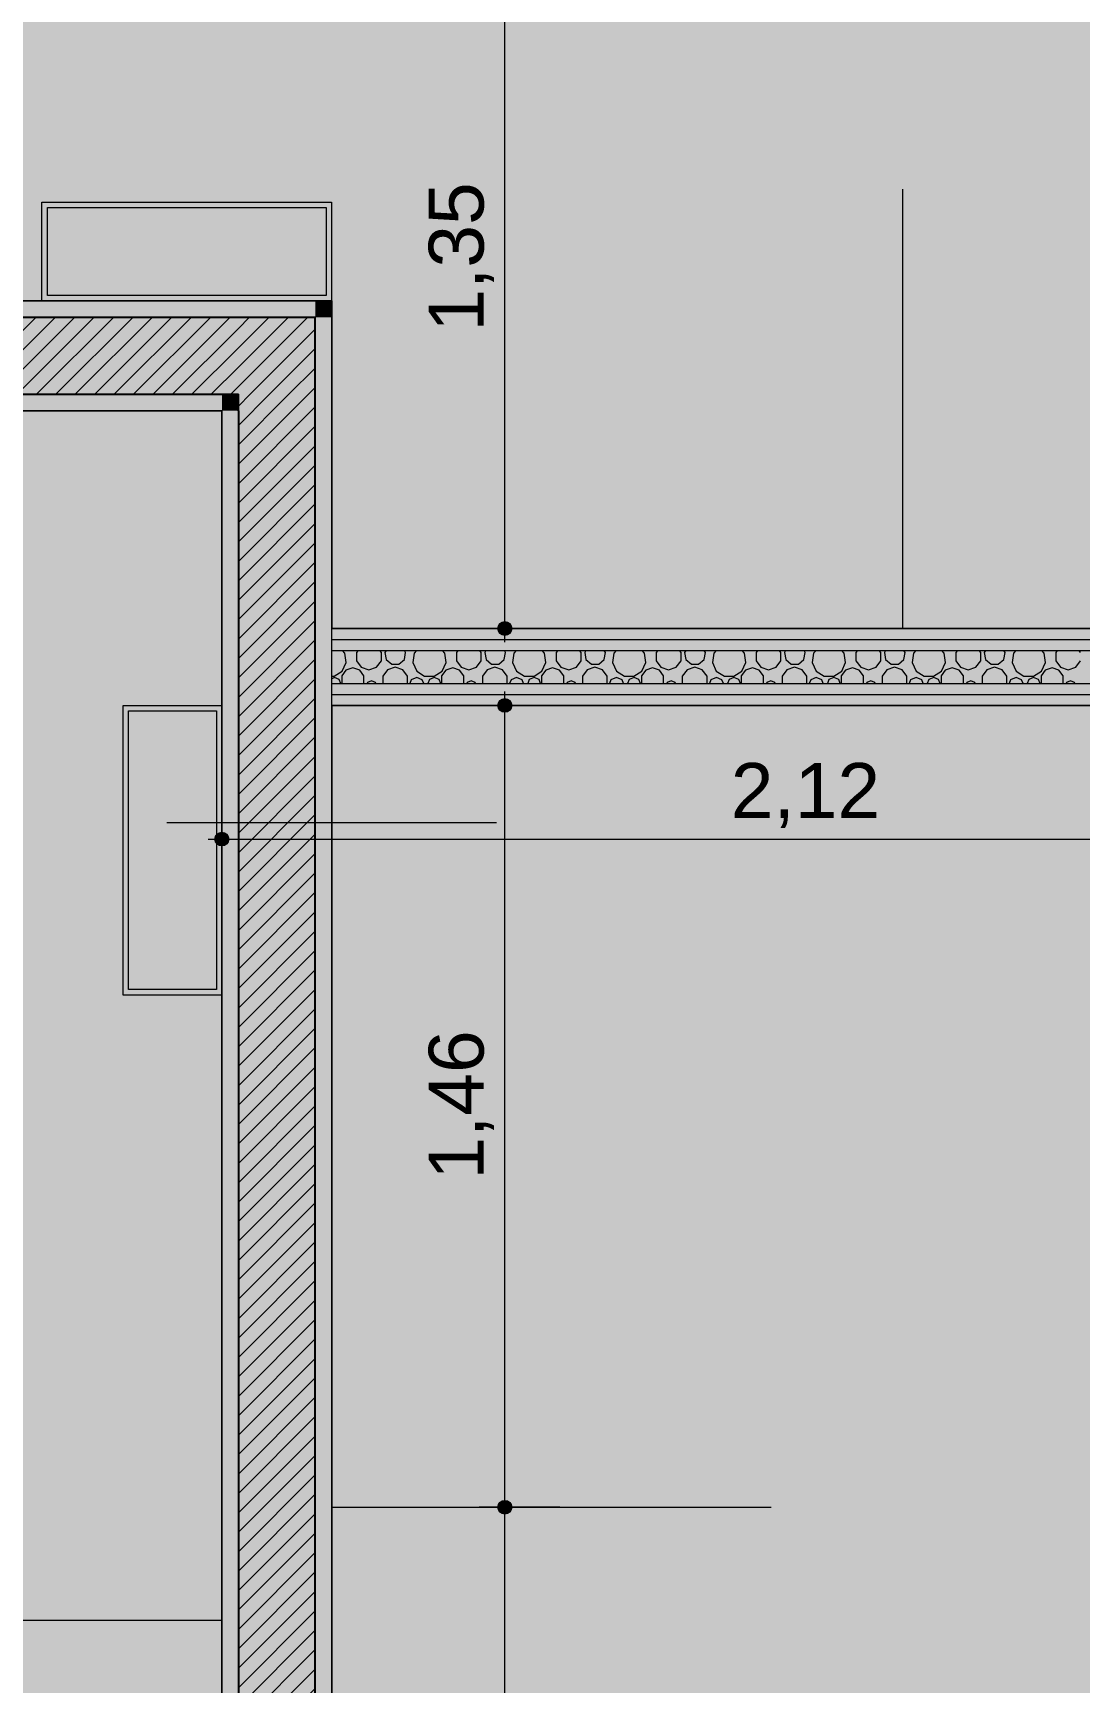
# Model space of a CAD drawing. Header units: metres. Extents: x -77 to -41.1, y -68 to -27.7.
# Drawn here: x -54.358 to -52.452, y -39.02 to -36.016 of the extents above; entities that cross this region are included whole.
import ezdxf

# ---------------------------------------------------------------- set-up
doc = ezdxf.new("R2010")
doc.units = ezdxf.units.M
doc.header["$MEASUREMENT"] = 0
doc.linetypes.add('AStair_dashed', pattern=[1.8, 0.8, -1])
for name, color, linetype in [('COTAS FORRO.EXEC', 7, 'Continuous'), ('FORRO.EXEC', 7, 'Continuous'), ('LUMINOTÉCNICA', 7, 'Continuous'), ('PAREDE CONSTRUIR', 7, 'Continuous')]:
    doc.layers.add(name, color=color, linetype=linetype)
for name, color, linetype, lineweight, true_color in [('COTAS FORRO.EXEC_Caneta_No__25', 7, 'Continuous', 13, 0x982312), ('LAJES.EST_Caneta_No__18', 7, 'Continuous', 0, 0xdfdfdf), ('LAJES.EST_Caneta_No__254', 7, 'Continuous', 0, 0xd1c9ad), ('LUMINOTÉCNICA_Caneta_No__46', 7, 'Continuous', 0, 0xbf8f00), ('LUMINOTÉCNICA_Caneta_No__56', 7, 'Continuous', 0, 0xffe495), ('ZONA_Caneta_No__56', 7, 'Continuous', 0, 0xffe495)]:
    doc.layers.add(name, color=color, linetype=linetype, lineweight=lineweight, true_color=true_color)
for name, color, linetype, lineweight in [('FORRO.EXEC_Caneta_No__241', 7, 'Continuous', 13), ('LUMINOTÉCNICA_Caneta_No__96', 252, 'Continuous', 0), ('PAREDE CONSTRUIR_Caneta_No__241', 7, 'Continuous', 13), ('PAREDE CONSTRUIR_Caneta_No__3', 7, 'Continuous', 25), ('PAREDE CONSTRUIR_Caneta_No__96', 252, 'Continuous', 0)]:
    doc.layers.add(name, color=color, linetype=linetype, lineweight=lineweight)
doc.styles.add('GENERATED_STYLE_1', font='arial.ttf')
doc.dimstyles.new('GENERATED_STYLE__1', dxfattribs={"dimtxt": 0.1, "dimasz": 0.0475, "dimexe": 0.18, "dimexo": 0.1, "dimgap": 0, "dimtad": 1, "dimtih": 1, "dimtoh": 1, "dimzin": 0, "dimdsep": 46, "dimtxsty": 'GENERATED_STYLE_1', "dimblk": 'ARROWHEAD_11', "dimblk1": 'ARROWHEAD_11', "dimblk2": 'ARROWHEAD_11', "dimcen": 0.09, "dimclrd": 256, "dimclre": 256, "dimclrt": 256, "dimadec": 0, "dimazin": 0, "dimtfac": 1, "dimtdec": 4, "dimtmove": 0, "dimatfit": 3, "dimfxl": 0, "dimtolj": 1, "dimtzin": 0, "dimarcsym": 0})
doc.dimstyles.new('GENERATED_STYLE__2', dxfattribs={"dimtxt": 0.1, "dimasz": 0.0475, "dimexe": 0.18, "dimexo": 0.1, "dimgap": 0, "dimtad": 1, "dimzin": 0, "dimdsep": 46, "dimtxsty": 'GENERATED_STYLE_1', "dimblk": 'ARROWHEAD_11', "dimblk1": 'ARROWHEAD_11', "dimblk2": 'ARROWHEAD_11', "dimcen": 0.09, "dimclrd": 256, "dimclre": 256, "dimclrt": 256, "dimadec": 0, "dimazin": 0, "dimtfac": 1, "dimtdec": 4, "dimtmove": 0, "dimatfit": 3, "dimfxl": 0, "dimtolj": 1, "dimtzin": 0, "dimarcsym": 0})
pattern_1 = [(45, (0, 0), (-0.0176776695, 0.0176776695), [])]

# ---------------------------------------------------------------- blocks, each defined once
blk = doc.blocks.new('*X106')
at = {"layer": 'PAREDE CONSTRUIR_Caneta_No__96', "color": 252, "linetype": 'Continuous', "lineweight": 0}
for p, q in [((-53.7902, -37.1451), (-53.7945, -37.1402)), ((-53.7877, -37.1622), (-53.7902, -37.1451)), ((-53.766, -37.1402), (-53.7689, -37.1442)), ((-53.7689, -37.1442), (-53.7689, -37.159)), ((-53.7689, -37.159), (-53.7603, -37.1709)), ((-53.7322, -37.1709), (-53.7236, -37.159)), ((-53.7236, -37.1442), (-53.7265, -37.1402)), ((-53.7236, -37.159), (-53.7236, -37.1442)), ((-53.715, -37.1402), (-53.7171, -37.1439)), ((-53.7171, -37.1439), (-53.7148, -37.1568)), ((-53.7148, -37.1568), (-53.7048, -37.1652)), ((-53.6917, -37.1652), (-53.6816, -37.1568)), ((-53.6816, -37.1568), (-53.6794, -37.1439)), ((-53.6794, -37.1439), (-53.6815, -37.1402)), ((-53.664, -37.1451), (-53.6665, -37.1622)), ((-53.6598, -37.1402), (-53.664, -37.1451)), ((-53.6083, -37.1451), (-53.6126, -37.1402)), ((-53.6059, -37.1622), (-53.6083, -37.1451)), ((-53.5842, -37.1402), (-53.5871, -37.1442)), ((-53.5871, -37.1442), (-53.5871, -37.159)), ((-53.5871, -37.159), (-53.5784, -37.1709)), ((-53.5504, -37.1709), (-53.5417, -37.159)), ((-53.5417, -37.1442), (-53.5446, -37.1402)), ((-53.5417, -37.159), (-53.5417, -37.1442)), ((-53.5332, -37.1402), (-53.5353, -37.1439)), ((-53.5353, -37.1439), (-53.533, -37.1568)), ((-53.533, -37.1568), (-53.5229, -37.1652)), ((-53.5098, -37.1652), (-53.4998, -37.1568)), ((-53.4998, -37.1568), (-53.4975, -37.1439)), ((-53.4975, -37.1439), (-53.4996, -37.1402)), ((-53.4822, -37.1451), (-53.4846, -37.1622)), ((-53.4779, -37.1402), (-53.4822, -37.1451)), ((-53.4265, -37.1451), (-53.4308, -37.1402)), ((-53.424, -37.1622), (-53.4265, -37.1451)), ((-53.4023, -37.1402), (-53.4052, -37.1442)), ((-53.4052, -37.1442), (-53.4052, -37.159)), ((-53.4052, -37.159), (-53.3966, -37.1709)), ((-53.3685, -37.1709), (-53.3599, -37.159)), ((-53.3599, -37.1442), (-53.3628, -37.1402)), ((-53.3599, -37.159), (-53.3599, -37.1442)), ((-53.3513, -37.1402), (-53.3534, -37.1439)), ((-53.3534, -37.1439), (-53.3511, -37.1568)), ((-53.3511, -37.1568), (-53.3411, -37.1652)), ((-53.328, -37.1652), (-53.3179, -37.1568)), ((-53.3179, -37.1568), (-53.3156, -37.1439)), ((-53.3156, -37.1439), (-53.3178, -37.1402)), ((-53.3003, -37.1451), (-53.3028, -37.1622)), ((-53.2961, -37.1402), (-53.3003, -37.1451)), ((-53.2446, -37.1451), (-53.2489, -37.1402)), ((-53.2422, -37.1622), (-53.2446, -37.1451)), ((-53.2205, -37.1402), (-53.2234, -37.1442)), ((-53.2234, -37.1442), (-53.2234, -37.159)), ((-53.2234, -37.159), (-53.2147, -37.1709)), ((-53.1867, -37.1709), (-53.178, -37.159)), ((-53.178, -37.1442), (-53.1809, -37.1402)), ((-53.178, -37.159), (-53.178, -37.1442)), ((-53.1694, -37.1402), (-53.1716, -37.1439)), ((-53.1716, -37.1439), (-53.1693, -37.1568)), ((-53.1693, -37.1568), (-53.1592, -37.1652)), ((-53.1461, -37.1652), (-53.1361, -37.1568)), ((-53.1361, -37.1568), (-53.1338, -37.1439)), ((-53.1338, -37.1439), (-53.1359, -37.1402)), ((-53.1185, -37.1451), (-53.1209, -37.1622)), ((-53.1142, -37.1402), (-53.1185, -37.1451)), ((-53.0628, -37.1451), (-53.067, -37.1402)), ((-53.0603, -37.1622), (-53.0628, -37.1451)), ((-53.0386, -37.1402), (-53.0415, -37.1442)), ((-53.0415, -37.1442), (-53.0415, -37.159)), ((-53.0415, -37.159), (-53.0329, -37.1709)), ((-53.0048, -37.1709), (-52.9962, -37.159)), ((-52.9962, -37.1442), (-52.9991, -37.1402)), ((-52.9962, -37.159), (-52.9962, -37.1442)), ((-52.9876, -37.1402), (-52.9897, -37.1439)), ((-52.9897, -37.1439), (-52.9874, -37.1568)), ((-52.9874, -37.1568), (-52.9774, -37.1652)), ((-52.9643, -37.1652), (-52.9542, -37.1568)), ((-52.9542, -37.1568), (-52.9519, -37.1439)), ((-52.9519, -37.1439), (-52.9541, -37.1402)), ((-52.9366, -37.1451), (-52.9391, -37.1622)), ((-52.9323, -37.1402), (-52.9366, -37.1451)), ((-52.8809, -37.1451), (-52.8852, -37.1402)), ((-52.8785, -37.1622), (-52.8809, -37.1451)), ((-52.8567, -37.1402), (-52.8597, -37.1442)), ((-52.8597, -37.1442), (-52.8597, -37.159)), ((-52.8597, -37.159), (-52.851, -37.1709)), ((-52.823, -37.1709), (-52.8143, -37.159)), ((-52.8143, -37.1442), (-52.8172, -37.1402)), ((-52.8143, -37.159), (-52.8143, -37.1442)), ((-52.8057, -37.1402), (-52.8079, -37.1439)), ((-52.8079, -37.1439), (-52.8056, -37.1568)), ((-52.8056, -37.1568), (-52.7955, -37.1652)), ((-52.7824, -37.1652), (-52.7724, -37.1568)), ((-52.7724, -37.1568), (-52.7701, -37.1439)), ((-52.7701, -37.1439), (-52.7722, -37.1402)), ((-52.7548, -37.1451), (-52.7572, -37.1622)), ((-52.7505, -37.1402), (-52.7548, -37.1451)), ((-52.6991, -37.1451), (-52.7033, -37.1402)), ((-52.6966, -37.1622), (-52.6991, -37.1451)), ((-52.6749, -37.1402), (-52.6778, -37.1442)), ((-52.6778, -37.1442), (-52.6778, -37.159)), ((-52.6778, -37.159), (-52.6692, -37.1709)), ((-52.6411, -37.1709), (-52.6324, -37.159)), ((-52.6324, -37.1442), (-52.6354, -37.1402)), ((-52.6324, -37.159), (-52.6324, -37.1442)), ((-52.6239, -37.1402), (-52.626, -37.1439)), ((-52.626, -37.1439), (-52.6237, -37.1568)), ((-52.6237, -37.1568), (-52.6137, -37.1652)), ((-52.6006, -37.1652), (-52.5905, -37.1568)), ((-52.5905, -37.1568), (-52.5882, -37.1439)), ((-52.5882, -37.1439), (-52.5903, -37.1402)), ((-52.5729, -37.1451), (-52.5754, -37.1622)), ((-52.5686, -37.1402), (-52.5729, -37.1451)), ((-52.5172, -37.1451), (-52.5215, -37.1402)), ((-52.5148, -37.1622), (-52.5172, -37.1451)), ((-52.493, -37.1402), (-52.496, -37.1442)), ((-52.496, -37.1442), (-52.496, -37.159)), ((-52.496, -37.159), (-52.4873, -37.1709)), ((-52.4593, -37.1709), (-52.4506, -37.159)), ((-52.4506, -37.1442), (-52.4535, -37.1402)), ((-53.814, -37.1872), (-53.8094, -37.1872)), ((-53.8092, -37.1896), (-53.814, -37.1916)), ((-53.8094, -37.1872), (-53.7949, -37.1779)), ((-53.8003, -37.1933), (-53.8092, -37.1896)), ((-53.788, -37.1761), (-53.7957, -37.1867)), ((-53.7957, -37.1867), (-53.7957, -37.1999)), ((-53.7949, -37.1779), (-53.7877, -37.1622)), ((-53.7755, -37.172), (-53.788, -37.1761)), ((-53.763, -37.1761), (-53.7755, -37.172)), ((-53.7553, -37.1867), (-53.763, -37.1761)), ((-53.7603, -37.1709), (-53.7463, -37.1755)), ((-53.7553, -37.1999), (-53.7553, -37.1867)), ((-53.7463, -37.1755), (-53.7322, -37.1709)), ((-53.7127, -37.1752), (-53.7212, -37.1871)), ((-53.7212, -37.1871), (-53.7212, -37.2002)), ((-53.6987, -37.1707), (-53.7127, -37.1752)), ((-53.7048, -37.1652), (-53.6917, -37.1652)), ((-53.6848, -37.1752), (-53.6987, -37.1707)), ((-53.6763, -37.1871), (-53.6848, -37.1752)), ((-53.6763, -37.2002), (-53.6763, -37.1871)), ((-53.6592, -37.1896), (-53.6693, -37.1938)), ((-53.6665, -37.1622), (-53.6593, -37.1779)), ((-53.6593, -37.1779), (-53.6448, -37.1872)), ((-53.6491, -37.1938), (-53.6592, -37.1896)), ((-53.6448, -37.1872), (-53.6276, -37.1872)), ((-53.6273, -37.1896), (-53.6362, -37.1933)), ((-53.6276, -37.1872), (-53.6131, -37.1779)), ((-53.6185, -37.1933), (-53.6273, -37.1896)), ((-53.6061, -37.1761), (-53.6139, -37.1867)), ((-53.6139, -37.1867), (-53.6139, -37.1999)), ((-53.6131, -37.1779), (-53.6059, -37.1622)), ((-53.5936, -37.172), (-53.6061, -37.1761)), ((-53.5811, -37.1761), (-53.5936, -37.172)), ((-53.5734, -37.1867), (-53.5811, -37.1761)), ((-53.5784, -37.1709), (-53.5644, -37.1755)), ((-53.5734, -37.1999), (-53.5734, -37.1867)), ((-53.5644, -37.1755), (-53.5504, -37.1709)), ((-53.5308, -37.1752), (-53.5394, -37.1871)), ((-53.5394, -37.1871), (-53.5394, -37.2002)), ((-53.5169, -37.1707), (-53.5308, -37.1752)), ((-53.5229, -37.1652), (-53.5098, -37.1652)), ((-53.503, -37.1752), (-53.5169, -37.1707)), ((-53.4944, -37.1871), (-53.503, -37.1752)), ((-53.4944, -37.2002), (-53.4944, -37.1871)), ((-53.4774, -37.1896), (-53.4875, -37.1938)), ((-53.4846, -37.1622), (-53.4775, -37.1779)), ((-53.4775, -37.1779), (-53.463, -37.1872)), ((-53.4673, -37.1938), (-53.4774, -37.1896)), ((-53.463, -37.1872), (-53.4457, -37.1872)), ((-53.4455, -37.1896), (-53.4543, -37.1933)), ((-53.4457, -37.1872), (-53.4312, -37.1779)), ((-53.4366, -37.1933), (-53.4455, -37.1896)), ((-53.4243, -37.1761), (-53.432, -37.1867)), ((-53.432, -37.1867), (-53.432, -37.1999)), ((-53.4312, -37.1779), (-53.424, -37.1622)), ((-53.4118, -37.172), (-53.4243, -37.1761)), ((-53.3993, -37.1761), (-53.4118, -37.172)), ((-53.3915, -37.1867), (-53.3993, -37.1761)), ((-53.3966, -37.1709), (-53.3825, -37.1755)), ((-53.3915, -37.1999), (-53.3915, -37.1867)), ((-53.3825, -37.1755), (-53.3685, -37.1709)), ((-53.3489, -37.1752), (-53.3575, -37.1871)), ((-53.3575, -37.1871), (-53.3575, -37.2002)), ((-53.335, -37.1707), (-53.3489, -37.1752)), ((-53.3411, -37.1652), (-53.328, -37.1652)), ((-53.3211, -37.1752), (-53.335, -37.1707)), ((-53.3125, -37.1871), (-53.3211, -37.1752)), ((-53.3125, -37.2002), (-53.3125, -37.1871)), ((-53.2955, -37.1896), (-53.3056, -37.1938)), ((-53.3028, -37.1622), (-53.2956, -37.1779)), ((-53.2956, -37.1779), (-53.2811, -37.1872)), ((-53.2854, -37.1938), (-53.2955, -37.1896)), ((-53.2811, -37.1872), (-53.2639, -37.1872)), ((-53.2636, -37.1896), (-53.2725, -37.1933)), ((-53.2639, -37.1872), (-53.2493, -37.1779)), ((-53.2547, -37.1933), (-53.2636, -37.1896)), ((-53.2424, -37.1761), (-53.2502, -37.1867)), ((-53.2502, -37.1867), (-53.2502, -37.1999)), ((-53.2493, -37.1779), (-53.2422, -37.1622)), ((-53.2299, -37.172), (-53.2424, -37.1761)), ((-53.2174, -37.1761), (-53.2299, -37.172)), ((-53.2097, -37.1867), (-53.2174, -37.1761)), ((-53.2147, -37.1709), (-53.2007, -37.1755)), ((-53.2097, -37.1999), (-53.2097, -37.1867)), ((-53.2007, -37.1755), (-53.1867, -37.1709)), ((-53.1671, -37.1752), (-53.1757, -37.1871)), ((-53.1757, -37.1871), (-53.1757, -37.2002)), ((-53.1532, -37.1707), (-53.1671, -37.1752)), ((-53.1592, -37.1652), (-53.1461, -37.1652)), ((-53.1393, -37.1752), (-53.1532, -37.1707)), ((-53.1307, -37.1871), (-53.1393, -37.1752)), ((-53.1307, -37.2002), (-53.1307, -37.1871)), ((-53.1137, -37.1896), (-53.1238, -37.1938)), ((-53.1209, -37.1622), (-53.1138, -37.1779)), ((-53.1138, -37.1779), (-53.0992, -37.1872)), ((-53.1036, -37.1938), (-53.1137, -37.1896)), ((-53.0992, -37.1872), (-53.082, -37.1872)), ((-53.0818, -37.1896), (-53.0906, -37.1933)), ((-53.082, -37.1872), (-53.0675, -37.1779)), ((-53.0729, -37.1933), (-53.0818, -37.1896)), ((-53.0606, -37.1761), (-53.0683, -37.1867)), ((-53.0683, -37.1867), (-53.0683, -37.1999)), ((-53.0675, -37.1779), (-53.0603, -37.1622)), ((-53.0481, -37.172), (-53.0606, -37.1761)), ((-53.0356, -37.1761), (-53.0481, -37.172)), ((-53.0278, -37.1867), (-53.0356, -37.1761)), ((-53.0329, -37.1709), (-53.0188, -37.1755)), ((-53.0278, -37.1999), (-53.0278, -37.1867)), ((-53.0188, -37.1755), (-53.0048, -37.1709)), ((-52.9852, -37.1752), (-52.9938, -37.1871)), ((-52.9938, -37.1871), (-52.9938, -37.2002)), ((-52.9713, -37.1707), (-52.9852, -37.1752)), ((-52.9774, -37.1652), (-52.9643, -37.1652)), ((-52.9574, -37.1752), (-52.9713, -37.1707)), ((-52.9488, -37.1871), (-52.9574, -37.1752)), ((-52.9488, -37.2002), (-52.9488, -37.1871)), ((-52.9318, -37.1896), (-52.9419, -37.1938)), ((-52.9391, -37.1622), (-52.9319, -37.1779)), ((-52.9319, -37.1779), (-52.9174, -37.1872)), ((-52.9217, -37.1938), (-52.9318, -37.1896)), ((-52.9174, -37.1872), (-52.9001, -37.1872)), ((-52.8999, -37.1896), (-52.9088, -37.1933)), ((-52.9001, -37.1872), (-52.8856, -37.1779)), ((-52.891, -37.1933), (-52.8999, -37.1896)), ((-52.8787, -37.1761), (-52.8865, -37.1867)), ((-52.8865, -37.1867), (-52.8865, -37.1999)), ((-52.8856, -37.1779), (-52.8785, -37.1622)), ((-52.8662, -37.172), (-52.8787, -37.1761)), ((-52.8537, -37.1761), (-52.8662, -37.172)), ((-52.846, -37.1867), (-52.8537, -37.1761)), ((-52.851, -37.1709), (-52.837, -37.1755)), ((-52.846, -37.1999), (-52.846, -37.1867)), ((-52.837, -37.1755), (-52.823, -37.1709)), ((-52.8034, -37.1752), (-52.812, -37.1871)), ((-52.812, -37.1871), (-52.812, -37.2002)), ((-52.7895, -37.1707), (-52.8034, -37.1752)), ((-52.7955, -37.1652), (-52.7824, -37.1652)), ((-52.7756, -37.1752), (-52.7895, -37.1707)), ((-52.767, -37.1871), (-52.7756, -37.1752)), ((-52.767, -37.2002), (-52.767, -37.1871)), ((-52.75, -37.1896), (-52.7601, -37.1938)), ((-52.7572, -37.1622), (-52.75, -37.1779)), ((-52.75, -37.1779), (-52.7355, -37.1872)), ((-52.7399, -37.1938), (-52.75, -37.1896)), ((-52.7355, -37.1872), (-52.7183, -37.1872)), ((-52.7181, -37.1896), (-52.7269, -37.1933)), ((-52.7183, -37.1872), (-52.7038, -37.1779)), ((-52.7092, -37.1933), (-52.7181, -37.1896)), ((-52.6969, -37.1761), (-52.7046, -37.1867)), ((-52.7046, -37.1867), (-52.7046, -37.1999)), ((-52.7038, -37.1779), (-52.6966, -37.1622)), ((-52.6844, -37.172), (-52.6969, -37.1761)), ((-52.6719, -37.1761), (-52.6844, -37.172)), ((-52.6641, -37.1867), (-52.6719, -37.1761)), ((-52.6692, -37.1709), (-52.6551, -37.1755)), ((-52.6641, -37.1999), (-52.6641, -37.1867)), ((-52.6551, -37.1755), (-52.6411, -37.1709)), ((-52.6215, -37.1752), (-52.6301, -37.1871)), ((-52.6301, -37.1871), (-52.6301, -37.2002)), ((-52.6076, -37.1707), (-52.6215, -37.1752)), ((-52.6137, -37.1652), (-52.6006, -37.1652)), ((-52.5937, -37.1752), (-52.6076, -37.1707)), ((-52.5851, -37.1871), (-52.5937, -37.1752)), ((-52.5851, -37.2002), (-52.5851, -37.1871)), ((-52.5681, -37.1896), (-52.5782, -37.1938)), ((-52.5754, -37.1622), (-52.5682, -37.1779)), ((-52.5682, -37.1779), (-52.5537, -37.1872)), ((-52.558, -37.1938), (-52.5681, -37.1896)), ((-52.5537, -37.1872), (-52.5364, -37.1872)), ((-52.5362, -37.1896), (-52.5451, -37.1933)), ((-52.5364, -37.1872), (-52.5219, -37.1779)), ((-52.5273, -37.1933), (-52.5362, -37.1896)), ((-52.515, -37.1761), (-52.5227, -37.1867)), ((-52.5227, -37.1867), (-52.5227, -37.1999)), ((-52.5219, -37.1779), (-52.5148, -37.1622)), ((-52.5025, -37.172), (-52.515, -37.1761)), ((-52.49, -37.1761), (-52.5025, -37.172)), ((-52.4823, -37.1867), (-52.49, -37.1761)), ((-52.4873, -37.1709), (-52.4733, -37.1755)), ((-52.4823, -37.1999), (-52.4823, -37.1867)), ((-52.4733, -37.1755), (-52.4593, -37.1709)), ((-53.7974, -37.2002), (-53.8003, -37.1933)), ((-53.7957, -37.1999), (-53.7955, -37.2002)), ((-53.7555, -37.2002), (-53.7553, -37.1999)), ((-53.7491, -37.1987), (-53.7497, -37.2002)), ((-53.7418, -37.1957), (-53.7491, -37.1987)), ((-53.7345, -37.1987), (-53.7418, -37.1957)), ((-53.7339, -37.2002), (-53.7345, -37.1987)), ((-53.6693, -37.1938), (-53.672, -37.2002)), ((-53.6465, -37.2002), (-53.6491, -37.1938)), ((-53.6362, -37.1933), (-53.639, -37.2002)), ((-53.6156, -37.2002), (-53.6185, -37.1933)), ((-53.6139, -37.1999), (-53.6136, -37.2002)), ((-53.5736, -37.2002), (-53.5734, -37.1999)), ((-53.5673, -37.1987), (-53.5679, -37.2002)), ((-53.5599, -37.1957), (-53.5673, -37.1987)), ((-53.5526, -37.1987), (-53.5599, -37.1957)), ((-53.552, -37.2002), (-53.5526, -37.1987)), ((-53.4875, -37.1938), (-53.4901, -37.2002)), ((-53.4646, -37.2002), (-53.4673, -37.1938)), ((-53.4543, -37.1933), (-53.4572, -37.2002)), ((-53.4337, -37.2002), (-53.4366, -37.1933)), ((-53.432, -37.1999), (-53.4318, -37.2002)), ((-53.3918, -37.2002), (-53.3915, -37.1999)), ((-53.3854, -37.1987), (-53.386, -37.2002)), ((-53.3781, -37.1957), (-53.3854, -37.1987)), ((-53.3708, -37.1987), (-53.3781, -37.1957)), ((-53.3702, -37.2002), (-53.3708, -37.1987)), ((-53.3056, -37.1938), (-53.3083, -37.2002)), ((-53.2828, -37.2002), (-53.2854, -37.1938)), ((-53.2725, -37.1933), (-53.2753, -37.2002)), ((-53.2519, -37.2002), (-53.2547, -37.1933)), ((-53.2502, -37.1999), (-53.2499, -37.2002)), ((-53.2099, -37.2002), (-53.2097, -37.1999)), ((-53.2036, -37.1987), (-53.2042, -37.2002)), ((-53.1962, -37.1957), (-53.2036, -37.1987)), ((-53.1889, -37.1987), (-53.1962, -37.1957)), ((-53.1883, -37.2002), (-53.1889, -37.1987)), ((-53.1238, -37.1938), (-53.1264, -37.2002)), ((-53.1009, -37.2002), (-53.1036, -37.1938)), ((-53.0906, -37.1933), (-53.0935, -37.2002)), ((-53.07, -37.2002), (-53.0729, -37.1933)), ((-53.0683, -37.1999), (-53.0681, -37.2002)), ((-53.0281, -37.2002), (-53.0278, -37.1999)), ((-53.0217, -37.1987), (-53.0223, -37.2002)), ((-53.0144, -37.1957), (-53.0217, -37.1987)), ((-53.0071, -37.1987), (-53.0144, -37.1957)), ((-53.0065, -37.2002), (-53.0071, -37.1987)), ((-52.9419, -37.1938), (-52.9446, -37.2002)), ((-52.9191, -37.2002), (-52.9217, -37.1938)), ((-52.9088, -37.1933), (-52.9116, -37.2002)), ((-52.8882, -37.2002), (-52.891, -37.1933)), ((-52.8865, -37.1999), (-52.8862, -37.2002)), ((-52.8462, -37.2002), (-52.846, -37.1999)), ((-52.8398, -37.1987), (-52.8405, -37.2002)), ((-52.8325, -37.1957), (-52.8398, -37.1987)), ((-52.8252, -37.1987), (-52.8325, -37.1957)), ((-52.8246, -37.2002), (-52.8252, -37.1987)), ((-52.7601, -37.1938), (-52.7627, -37.2002)), ((-52.7372, -37.2002), (-52.7399, -37.1938)), ((-52.7269, -37.1933), (-52.7298, -37.2002)), ((-52.7063, -37.2002), (-52.7092, -37.1933)), ((-52.7046, -37.1999), (-52.7044, -37.2002)), ((-52.6644, -37.2002), (-52.6641, -37.1999)), ((-52.658, -37.1987), (-52.6586, -37.2002)), ((-52.6507, -37.1957), (-52.658, -37.1987)), ((-52.6434, -37.1987), (-52.6507, -37.1957)), ((-52.6427, -37.2002), (-52.6434, -37.1987)), ((-52.5782, -37.1938), (-52.5809, -37.2002)), ((-52.5554, -37.2002), (-52.558, -37.1938)), ((-52.5451, -37.1933), (-52.5479, -37.2002)), ((-52.5245, -37.2002), (-52.5273, -37.1933)), ((-52.5227, -37.1999), (-52.5225, -37.2002)), ((-52.4825, -37.2002), (-52.4823, -37.1999)), ((-52.4761, -37.1987), (-52.4768, -37.2002)), ((-52.4688, -37.1957), (-52.4761, -37.1987)), ((-52.4615, -37.1987), (-52.4688, -37.1957)), ((-52.4609, -37.2002), (-52.4615, -37.1987))]:
    blk.add_line(p, q, dxfattribs=at)
blk = doc.blocks.new('*D236')
at = {"layer": 'COTAS FORRO.EXEC_Caneta_No__25', "linetype": 'Continuous', "lineweight": 13, "true_color": 0x982312}
for points in [[(-54.0265, -37.4837), (-54.0256, -37.4884), (-54.0229, -37.4925), (-54.0188, -37.4952), (-54.014, -37.4962), (-54.0093, -37.4952), (-54.0052, -37.4925), (-54.0025, -37.4884), (-54.0015, -37.4837), (-54.0025, -37.4789), (-54.0052, -37.4748), (-54.0093, -37.4721), (-54.014, -37.4712), (-54.0188, -37.4721), (-54.0229, -37.4748), (-54.0256, -37.4789)], [(-51.9065, -37.4837), (-51.9056, -37.4884), (-51.9029, -37.4925), (-51.8988, -37.4952), (-51.894, -37.4962), (-51.8893, -37.4952), (-51.8852, -37.4925), (-51.8825, -37.4884), (-51.8815, -37.4837), (-51.8825, -37.4789), (-51.8852, -37.4748), (-51.8893, -37.4721), (-51.894, -37.4712), (-51.8988, -37.4721), (-51.9029, -37.4748), (-51.9056, -37.4789)]]:
    blk.add_hatch(color=24, dxfattribs=at).paths.add_polyline_path(points)
at = {"layer": 'COTAS FORRO.EXEC_Caneta_No__25', "color": 24, "linetype": 'Continuous', "lineweight": 13, "true_color": 0x982312}
for p, q in [((-54.014, -37.4712), (-54.014, -37.3837)), ((-51.894, -37.4712), (-51.894, -37.4368)), ((-54.039, -37.4837), (-54.0265, -37.4837)), ((-54.0015, -37.4837), (-51.9065, -37.4837)), ((-54.014, -37.5305), (-54.014, -37.4962)), ((-51.894, -37.5837), (-51.894, -37.4962))]:
    blk.add_line(p, q, dxfattribs=at)
for centre in [(-54.014, -37.4837), (-51.894, -37.4837)]:
    blk.add_circle(centre, 0.0125, dxfattribs=at)
at = {"layer": 'COTAS FORRO.EXEC_Caneta_No__25', "color": 24, "lineweight": 13, "true_color": 0x982312, "insert": (-53.0875, -37.4637), "char_height": 0.1, "attachment_point": 7, "style": 'GENERATED_STYLE_1'}
blk.add_mtext('\\A1;{\\pql;\\fArial|b0|i0|c0|p0;\\W1.000000;2,12}', dxfattribs=at)
blk = doc.blocks.new('ARROWHEAD_11')
at = {"color": 0, "linetype": 'Continuous', "lineweight": 0}
blk.add_line((0, 0), (-1, 0), dxfattribs=at)
at = {"color": 0, "linetype": 'Continuous', "lineweight": 0, "const_width": 0.25, "flags": 128}
blk.add_lwpolyline([(-0.125, 0, 1), (0.125, 0, 1)], format="xyb", close=True, dxfattribs=at)
blk = doc.blocks.new('*D242')
at = {"layer": 'COTAS FORRO.EXEC_Caneta_No__25', "linetype": 'Continuous', "lineweight": 13, "true_color": 0x982312}
for points in [[(-53.5113, -38.7002), (-53.5103, -38.705), (-53.5076, -38.709), (-53.5035, -38.7117), (-53.4988, -38.7127), (-53.494, -38.7117), (-53.4899, -38.709), (-53.4872, -38.705), (-53.4863, -38.7002), (-53.4872, -38.6954), (-53.4899, -38.6913), (-53.494, -38.6886), (-53.4988, -38.6877), (-53.5035, -38.6886), (-53.5076, -38.6913), (-53.5103, -38.6954)], [(-53.5113, -40.6002), (-53.5103, -40.605), (-53.5076, -40.609), (-53.5035, -40.6117), (-53.4988, -40.6127), (-53.494, -40.6117), (-53.4899, -40.609), (-53.4872, -40.605), (-53.4863, -40.6002), (-53.4872, -40.5954), (-53.4899, -40.5913), (-53.494, -40.5886), (-53.4988, -40.5877), (-53.5035, -40.5886), (-53.5076, -40.5913), (-53.5103, -40.5954)]]:
    blk.add_hatch(color=24, dxfattribs=at).paths.add_polyline_path(points)
at = {"layer": 'COTAS FORRO.EXEC_Caneta_No__25', "color": 24, "linetype": 'Continuous', "lineweight": 13, "true_color": 0x982312}
for p, q in [((-53.5113, -38.7002), (-53.5456, -38.7002)), ((-53.4988, -40.5877), (-53.4988, -38.7127)), ((-53.3988, -38.7002), (-53.4863, -38.7002)), ((-53.5113, -40.6002), (-53.5456, -40.6002)), ((-53.3988, -40.6002), (-53.4863, -40.6002))]:
    blk.add_line(p, q, dxfattribs=at)
for centre in [(-53.4988, -38.7002), (-53.4988, -40.6002)]:
    blk.add_circle(centre, 0.0125, dxfattribs=at)
at = {"layer": 'COTAS FORRO.EXEC_Caneta_No__25', "color": 24, "lineweight": 13, "true_color": 0x982312, "insert": (-53.5188, -39.7836), "char_height": 0.1, "attachment_point": 7, "rotation": 90, "style": 'GENERATED_STYLE_1'}
blk.add_mtext('\\A1;{\\pql;\\fArial|b0|i0|c0|p0;\\W1.000000;1,90}', dxfattribs=at)
blk = doc.blocks.new('*D243')
at = {"layer": 'COTAS FORRO.EXEC_Caneta_No__25', "linetype": 'Continuous', "lineweight": 13, "true_color": 0x982312}
for points in [[(-53.5113, -37.2402), (-53.5103, -37.245), (-53.5076, -37.249), (-53.5035, -37.2517), (-53.4988, -37.2527), (-53.494, -37.2517), (-53.4899, -37.249), (-53.4872, -37.245), (-53.4863, -37.2402), (-53.4872, -37.2354), (-53.4899, -37.2314), (-53.494, -37.2287), (-53.4988, -37.2277), (-53.5035, -37.2287), (-53.5076, -37.2314), (-53.5103, -37.2354)], [(-53.5113, -38.7002), (-53.5103, -38.705), (-53.5076, -38.709), (-53.5035, -38.7117), (-53.4988, -38.7127), (-53.494, -38.7117), (-53.4899, -38.709), (-53.4872, -38.705), (-53.4863, -38.7002), (-53.4872, -38.6954), (-53.4899, -38.6913), (-53.494, -38.6886), (-53.4988, -38.6877), (-53.5035, -38.6886), (-53.5076, -38.6913), (-53.5103, -38.6954)]]:
    blk.add_hatch(color=24, dxfattribs=at).paths.add_polyline_path(points)
at = {"layer": 'COTAS FORRO.EXEC_Caneta_No__25', "color": 24, "linetype": 'Continuous', "lineweight": 13, "true_color": 0x982312}
for p, q in [((-53.4988, -37.2277), (-53.4988, -37.2152)), ((-53.5113, -37.2402), (-53.5988, -37.2402)), ((-53.4519, -37.2402), (-53.4863, -37.2402)), ((-53.4988, -38.6877), (-53.4988, -37.2527)), ((-53.5113, -38.7002), (-53.5456, -38.7002)), ((-53.3988, -38.7002), (-53.4863, -38.7002))]:
    blk.add_line(p, q, dxfattribs=at)
for centre in [(-53.4988, -37.2402), (-53.4988, -38.7002)]:
    blk.add_circle(centre, 0.0125, dxfattribs=at)
at = {"layer": 'COTAS FORRO.EXEC_Caneta_No__25', "color": 24, "lineweight": 13, "true_color": 0x982312, "insert": (-53.5188, -38.1037), "char_height": 0.1, "attachment_point": 7, "rotation": 90, "style": 'GENERATED_STYLE_1'}
blk.add_mtext('\\A1;{\\pql;\\fArial|b0|i0|c0|p0;\\W1.000000;1,46}', dxfattribs=at)
blk = doc.blocks.new('*D244')
at = {"layer": 'COTAS FORRO.EXEC_Caneta_No__25', "linetype": 'Continuous', "lineweight": 13, "true_color": 0x982312}
for points in [[(-53.5113, -35.7523), (-53.5103, -35.7571), (-53.5076, -35.7612), (-53.5035, -35.7639), (-53.4988, -35.7648), (-53.494, -35.7639), (-53.4899, -35.7612), (-53.4872, -35.7571), (-53.4863, -35.7523), (-53.4872, -35.7476), (-53.4899, -35.7435), (-53.494, -35.7408), (-53.4988, -35.7398), (-53.5035, -35.7408), (-53.5076, -35.7435), (-53.5103, -35.7476)], [(-53.5113, -37.1002), (-53.5103, -37.105), (-53.5076, -37.109), (-53.5035, -37.1117), (-53.4988, -37.1127), (-53.494, -37.1117), (-53.4899, -37.109), (-53.4872, -37.105), (-53.4863, -37.1002), (-53.4872, -37.0954), (-53.4899, -37.0914), (-53.494, -37.0887), (-53.4988, -37.0877), (-53.5035, -37.0887), (-53.5076, -37.0914), (-53.5103, -37.0954)]]:
    blk.add_hatch(color=24, dxfattribs=at).paths.add_polyline_path(points)
at = {"layer": 'COTAS FORRO.EXEC_Caneta_No__25', "color": 24, "linetype": 'Continuous', "lineweight": 13, "true_color": 0x982312}
for p, q in [((-53.5113, -35.7523), (-53.5456, -35.7523)), ((-53.4988, -37.0877), (-53.4988, -35.7648)), ((-53.3988, -35.7523), (-53.4863, -35.7523)), ((-53.5113, -37.1002), (-53.5456, -37.1002)), ((-53.3988, -37.1002), (-53.4863, -37.1002)), ((-53.4988, -37.1252), (-53.4988, -37.1127))]:
    blk.add_line(p, q, dxfattribs=at)
for centre in [(-53.4988, -35.7523), (-53.4988, -37.1002)]:
    blk.add_circle(centre, 0.0125, dxfattribs=at)
at = {"layer": 'COTAS FORRO.EXEC_Caneta_No__25', "color": 24, "lineweight": 13, "true_color": 0x982312, "insert": (-53.5188, -36.5597), "char_height": 0.1, "attachment_point": 7, "rotation": 90, "style": 'GENERATED_STYLE_1'}
blk.add_mtext('\\A1;{\\pql;\\fArial|b0|i0|c0|p0;\\W1.000000;1,35}', dxfattribs=at)
blk = doc.blocks.new('*D309')
at = {"layer": 'COTAS FORRO.EXEC_Caneta_No__25', "linetype": 'Continuous', "lineweight": 13, "true_color": 0x982312}
for points in [[(-54.6636, -36.7038), (-54.6626, -36.7085), (-54.6599, -36.7126), (-54.6559, -36.7153), (-54.6511, -36.7163), (-54.6463, -36.7153), (-54.6422, -36.7126), (-54.6395, -36.7085), (-54.6386, -36.7038), (-54.6395, -36.699), (-54.6422, -36.6949), (-54.6463, -36.6922), (-54.6511, -36.6913), (-54.6559, -36.6922), (-54.6599, -36.6949), (-54.6626, -36.699)], [(-54.6636, -38.9055), (-54.6626, -38.9103), (-54.6599, -38.9143), (-54.6559, -38.917), (-54.6511, -38.918), (-54.6463, -38.917), (-54.6422, -38.9143), (-54.6395, -38.9103), (-54.6386, -38.9055), (-54.6395, -38.9007), (-54.6422, -38.8967), (-54.6463, -38.8939), (-54.6511, -38.893), (-54.6559, -38.8939), (-54.6599, -38.8967), (-54.6626, -38.9007)]]:
    blk.add_hatch(color=24, dxfattribs=at).paths.add_polyline_path(points)
at = {"layer": 'COTAS FORRO.EXEC_Caneta_No__25', "color": 24, "linetype": 'Continuous', "lineweight": 13, "true_color": 0x982312}
for p, q in [((-54.6511, -36.6913), (-54.6511, -36.6788)), ((-54.6636, -36.7038), (-54.6979, -36.7038)), ((-54.5511, -36.7038), (-54.6386, -36.7038)), ((-54.6511, -38.893), (-54.6511, -36.7163)), ((-54.6636, -38.9055), (-54.7511, -38.9055)), ((-54.6042, -38.9055), (-54.6386, -38.9055))]:
    blk.add_line(p, q, dxfattribs=at)
for centre in [(-54.6511, -36.7038), (-54.6511, -38.9055)]:
    blk.add_circle(centre, 0.0125, dxfattribs=at)
at = {"layer": 'COTAS FORRO.EXEC_Caneta_No__25', "color": 24, "lineweight": 13, "true_color": 0x982312, "insert": (-54.6711, -37.9381), "char_height": 0.1, "attachment_point": 7, "rotation": 90, "style": 'GENERATED_STYLE_1'}
blk.add_mtext('\\A1;{\\pql;\\fArial|b0|i0|c0|p0;\\W1.000000;2,20}', dxfattribs=at)
blk = doc.blocks.new('Fluorescent Lamp 26_6')
at = {"layer": 'LUMINOTÉCNICA_Caneta_No__56', "linetype": 'Continuous', "lineweight": 0, "true_color": 0xfef7e3}
blk.add_hatch(color=7, dxfattribs=at).paths.add_polyline_path([(0, 0), (0.5275, 0), (0.5275, 0.1799), (0, 0.1799)])
at = {"layer": 'LUMINOTÉCNICA_Caneta_No__46', "color": 42, "linetype": 'Continuous', "lineweight": 0, "true_color": 0xbf8f00}
for p, q in [((0.5275, 0.1799), (0, 0.1799)), ((0, 0.1799), (0, 0)), ((0.5175, 0.1699), (0.01, 0.1699)), ((0.01, 0.1699), (0.01, 0.01)), ((0.5175, 0.01), (0.5175, 0.1699)), ((0.5275, 0), (0.5275, 0.1799)), ((0, 0), (0.5275, 0)), ((0.01, 0.01), (0.5175, 0.01))]:
    blk.add_line(p, q, dxfattribs=at)

msp = doc.modelspace()

# ---------------------------------------------------------------- hatches: boundary and pattern name
at = {"layer": 'FORRO.EXEC', "linetype": 'Continuous', "lineweight": 0, "true_color": 0xfbfbfb}
for points in [[(-53.814, -37.1002), (-51.174, -37.1002), (-51.174, -32.7997), (-54.374, -32.7997), (-54.374, -34.9997), (-56.574, -34.9997), (-56.574, -36.5038), (-53.814, -36.5038)], [(-64.914, -38.2037), (-56.514, -38.2037), (-56.514, -42.3002), (-64.914, -42.3002), (-64.914, -47.1002), (-56.514, -47.1002), (-56.514, -52.5506), (-62.614, -52.5506), (-62.614, -54.0506), (-56.514, -54.0506), (-56.514, -56.6006), (-54.014, -56.6006), (-54.014, -54.5506), (-54.014, -53.0506), (-54.014, -52.3506), (-45.8136, -52.3506), (-45.8136, -50.8516), (-54.014, -50.8516), (-54.014, -36.7038), (-56.514, -36.7038), (-64.914, -36.7038)], [(-53.814, -42.1002), (-44.214, -42.1002), (-44.214, -37.2402), (-53.814, -37.2402)]]:
    msp.add_hatch(color=7, dxfattribs=at).paths.add_polyline_path(points)
at = {"layer": 'LAJES.EST_Caneta_No__18', "linetype": 'Continuous', "lineweight": 0, "true_color": 0xdfdfdf}
h = msp.add_hatch(dxfattribs=at)
h.set_pattern_fill('Piso_Externo__0003', color=254, style=0, pattern_type=2)
h.set_pattern_definition([(45, (0, 0.6), (-0.1909188, 0.1909188), [0, -0.18, 0, -0.27]), (110, (0.6, 0.6), (0.253717, 0.09234544), [0, -0.132, 0, -0.228])])
h.paths.add_polyline_path([(-76.514, -65.1016), (-73.814, -65.1016, -0.414214), (-75.814, -67.1016), (-66.814, -67.1016, -0.414214), (-68.814, -65.1016), (-68.814, -62.301), (-68.814, -45.4002, -0.414214), (-66.514, -43.1002), (-65.914, -43.1002), (-65.914, -42.3002), (-66.514, -42.3002), (-66.514, -38.2041), (-65.114, -38.2041), (-65.114, -36.7038), (-66.514, -36.7038), (-66.514, -32.5997), (-65.114, -32.5997), (-56.714, -32.5997), (-53.814, -32.5997), (-44.014, -32.5997), (-44.014, -42.3002), (-53.814, -42.3002), (-53.814, -47.1002), (-44.014, -47.1002), (-44.014, -50.8516), (-45.6136, -50.8516), (-45.6136, -52.3506), (-44.014, -52.3506), (-44.014, -60.3006), (-48.9163, -60.3006), (-48.9163, -61.1006), (-44.3609, -61.1006), (-44.3609, -67.1016), (-44.014, -67.1016), (-41.514, -67.1016), (-41.514, -28.1016), (-41.714, -28.1016), (-41.714, -60.3006), (-43.014, -60.3006), (-43.014, -30.0016), (-66.514, -30.0016), (-66.514, -28.1016), (-76.514, -28.1016)])
h.paths.add_polyline_path([(-73.814, -45.1016), (-76.314, -45.1016), (-76.314, -43.0892), (-75.7984, -43.0908, -0.414214), (-73.8139, -45.0876)], flags=0)
h.paths.add_polyline_path([(-73.814, -45.5846, -0.009328), (-73.814, -45.6604)], flags=0)
h.paths.add_polyline_path([(-52.814, -46.3002), (-52.814, -43.1002), (-44.014, -43.1002), (-44.014, -46.3002)], flags=0)
h.paths.add_polyline_path([(-67.714, -34.1), (-76.314, -34.1), (-76.314, -32.5997), (-67.714, -32.5997)], flags=0)
at = {"layer": 'LAJES.EST_Caneta_No__254', "linetype": 'Continuous', "lineweight": 0, "true_color": 0xd1c9ad}
h = msp.add_hatch(dxfattribs=at)
h.set_pattern_fill('Haie_OD_0003', color=9, style=0, pattern_type=2)
h.set_pattern_definition([(45, (0, 0.5), (-0.159099, 0.159099), [0, -0.15, 0, -0.225]), (110, (0.5, 0.5), (0.21143084, 0.07695453), [0, -0.11, 0, -0.19])])
h.paths.add_polyline_path([(-65.114, -47.1002), (-66.514, -47.1002), (-66.514, -60.3006), (-56.514, -60.3006), (-44.014, -60.3006), (-44.014, -56.6006), (-50.5957, -56.6006), (-50.5957, -54.2479), (-52.6157, -54.2479), (-52.6157, -52.5506), (-50.5957, -52.5506), (-45.6136, -52.5506), (-45.6136, -50.8516), (-44.014, -50.8516), (-44.014, -47.1002), (-53.814, -47.1002), (-53.814, -42.3002), (-44.014, -42.3002), (-44.014, -37.1002), (-51.174, -37.1002), (-51.174, -32.5997), (-53.814, -32.5997), (-56.714, -32.5997), (-58.7637, -32.5997), (-58.7637, -34.9038), (-63.464, -34.9038), (-63.464, -36.5038), (-65.114, -36.5038), (-65.114, -38.4037), (-63.464, -38.4037), (-63.464, -42.1002), (-65.114, -42.1002), (-65.114, -42.3002)])
h.paths.add_polyline_path([(-60.5596, -42.1002), (-60.5596, -38.4037), (-58.8637, -38.4037), (-58.8637, -42.1002)], flags=0)
h.paths.add_polyline_path([(-59.064, -48.7001), (-59.064, -47.3002), (-56.714, -47.3002), (-56.714, -48.7001)], flags=0)
at = {"layer": 'PAREDE CONSTRUIR', "linetype": 'Continuous', "lineweight": 0, "true_color": 0xffffff}
for points in [[(-53.844, -36.5038), (-63.464, -36.5038), (-63.464, -36.5338), (-53.844, -36.5338)], [(-53.844, -36.5338), (-53.814, -36.5338), (-53.814, -36.5038)], [(-53.844, -36.5038), (-53.844, -36.5338), (-53.814, -36.5038)], [(-53.814, -36.5338), (-53.844, -36.5338), (-53.844, -42.1002), (-53.814, -42.1002)], [(-54.014, -36.6738), (-63.464, -36.6738), (-63.464, -36.7038), (-54.014, -36.7038)], [(-54.014, -36.7038), (-53.984, -36.7038), (-53.984, -36.6738)], [(-54.014, -36.6738), (-54.014, -36.7038), (-53.984, -36.6738)], [(-53.984, -50.8216), (-53.984, -36.7038), (-54.014, -36.7038), (-54.014, -50.8216)], [(-51.174, -37.1002), (-53.814, -37.1002), (-53.814, -37.1202), (-51.174, -37.1202)], [(-51.174, -37.1202), (-53.814, -37.1202), (-53.814, -37.1402), (-51.174, -37.1402)], [(-51.174, -37.2002), (-53.814, -37.2002), (-53.814, -37.2202), (-51.174, -37.2202)], [(-51.174, -37.2202), (-53.814, -37.2202), (-53.814, -37.2402), (-51.174, -37.2402)]]:
    msp.add_hatch(color=7, dxfattribs=at).paths.add_polyline_path(points)
at = {"layer": 'PAREDE CONSTRUIR', "linetype": 'Continuous', "lineweight": 0, "true_color": 0x000000}
h = msp.add_hatch(dxfattribs=at)
h.set_pattern_fill('common_brick_0003', color=18, style=0, pattern_type=2)
h.set_pattern_definition(pattern_1)
h.paths.add_polyline_path([(-53.984, -36.5338), (-63.464, -36.5338), (-63.464, -36.6738), (-53.984, -36.6738)])
h = msp.add_hatch(dxfattribs=at)
h.set_pattern_fill('common_brick_0003', color=18, style=0, pattern_type=2)
h.set_pattern_definition(pattern_1)
h.paths.add_polyline_path([(-53.984, -36.6738), (-53.844, -36.6738), (-53.844, -36.5338)])
h = msp.add_hatch(dxfattribs=at)
h.set_pattern_fill('common_brick_0003', color=18, style=0, pattern_type=2)
h.set_pattern_definition(pattern_1)
h.paths.add_polyline_path([(-53.984, -36.5338), (-53.984, -36.6738), (-53.844, -36.5338)])
h = msp.add_hatch(dxfattribs=at)
h.set_pattern_fill('common_brick_0003', color=18, style=0, pattern_type=2)
h.set_pattern_definition(pattern_1)
h.paths.add_polyline_path([(-53.844, -36.6738), (-53.984, -36.6738), (-53.984, -42.1302), (-53.844, -42.1302)])

# ---------------------------------------------------------------- linework, layer by layer
at = {"layer": 'FORRO.EXEC_Caneta_No__241', "color": 7, "linetype": 'Continuous', "lineweight": 13, "flags": 128}
for points in [[(-53.814, -37.1002), (-51.174, -37.1002), (-51.174, -32.7997), (-54.374, -32.7997), (-54.374, -34.9997), (-56.574, -34.9997), (-56.574, -36.5038), (-53.814, -36.5038)], [(-64.914, -38.2037), (-56.514, -38.2037), (-56.514, -42.3002), (-64.914, -42.3002), (-64.914, -47.1002), (-56.514, -47.1002), (-56.514, -52.5506), (-62.614, -52.5506), (-62.614, -54.0506), (-56.514, -54.0506), (-56.514, -56.6006), (-54.014, -56.6006), (-54.014, -54.5506), (-54.014, -53.0506), (-54.014, -52.3506), (-45.8136, -52.3506), (-45.8136, -50.8516), (-54.014, -50.8516), (-54.014, -36.7038), (-56.514, -36.7038), (-64.914, -36.7038)], [(-53.814, -42.1002), (-44.214, -42.1002), (-44.214, -37.2402), (-53.814, -37.2402)]]:
    msp.add_lwpolyline(points, close=True, dxfattribs=at)
at = {"layer": 'LUMINOTÉCNICA_Caneta_No__96', "color": 252, "linetype": 'AStair_dashed', "lineweight": 0}
for p, q in [((-52.774, -37.1002), (-52.774, -32.8037)), ((-64.914, -37.4537), (-53.514, -37.4537)), ((-53.814, -38.7002), (-44.214, -38.7002)), ((-56.514, -38.9055), (-54.014, -38.9055))]:
    msp.add_line(p, q, dxfattribs=at)
at = {"layer": 'PAREDE CONSTRUIR_Caneta_No__241', "color": 7, "linetype": 'Continuous', "lineweight": 13}
for p, q in [((-53.814, -37.1202), (-51.174, -37.1202)), ((-53.814, -37.1402), (-51.174, -37.1402)), ((-53.814, -37.2002), (-51.174, -37.2002)), ((-53.814, -37.2202), (-51.174, -37.2202))]:
    msp.add_line(p, q, dxfattribs=at)
at = {"layer": 'PAREDE CONSTRUIR_Caneta_No__241', "color": 7, "linetype": 'Continuous', "lineweight": 13, "flags": 128}
for points in [[(-53.814, -36.5038), (-63.464, -36.5038)], [(-53.814, -36.5038), (-53.814, -36.5338)], [(-53.814, -42.1002), (-53.814, -36.5338)], [(-63.464, -36.7038), (-54.014, -36.7038)], [(-54.014, -36.7038), (-54.014, -50.8516)], [(-51.174, -37.1002), (-53.814, -37.1002)], [(-53.814, -37.1202), (-53.814, -37.1002)], [(-53.814, -37.1402), (-53.814, -37.1202)], [(-53.814, -37.2002), (-53.814, -37.1402)], [(-53.814, -37.2202), (-53.814, -37.2002)], [(-53.814, -37.2402), (-53.814, -37.2202)], [(-53.814, -37.2402), (-51.154, -37.2402)]]:
    msp.add_lwpolyline(points, dxfattribs=at)
at = {"layer": 'PAREDE CONSTRUIR_Caneta_No__3', "color": 7, "linetype": 'Continuous', "lineweight": 25}
for p, q in [((-53.984, -36.5338), (-63.464, -36.5338)), ((-53.844, -36.5338), (-53.984, -36.5338)), ((-53.844, -36.6738), (-53.844, -36.5338)), ((-53.844, -36.6738), (-53.844, -36.5338)), ((-63.464, -36.6738), (-53.984, -36.6738)), ((-53.984, -36.7038), (-53.984, -36.6738)), ((-53.984, -36.7038), (-53.984, -36.6738)), ((-53.844, -42.1302), (-53.844, -36.6738)), ((-53.984, -36.7038), (-53.984, -42.1302))]:
    msp.add_line(p, q, dxfattribs=at)
at = {"layer": 'ZONA_Caneta_No__56', "color": 41, "linetype": 'Continuous', "lineweight": 0, "true_color": 0xffe495, "flags": 128}
for points in [[(-56.574, -36.5038), (-54.374, -36.5038), (-53.814, -36.5038), (-53.814, -37.1002), (-51.174, -37.1002), (-51.174, -36.5038), (-51.174, -32.7997), (-54.374, -32.7997), (-54.374, -34.9997), (-56.574, -34.9997)], [(-64.914, -36.7038), (-64.914, -38.2037), (-56.514, -38.2037), (-56.514, -52.5506), (-62.614, -52.5506), (-62.614, -54.0506), (-56.514, -54.0506), (-56.514, -56.6006), (-54.014, -56.6006), (-54.014, -52.3506), (-45.8136, -52.3506), (-45.8136, -50.8516), (-54.014, -50.8516), (-54.014, -36.7038), (-56.514, -36.7038)], [(-44.214, -37.2402), (-53.814, -37.2402), (-53.814, -42.1002), (-44.214, -42.1002)]]:
    msp.add_lwpolyline(points, close=True, dxfattribs=at)

# ---------------------------------------------------------------- block references
at = {"layer": 'LUMINOTÉCNICA', "color": 61, "linetype": 'Continuous', "lineweight": 0, "true_color": 0xeaffaa, "xscale": -1}
for p, rotation in [((-54.3416, -36.3239), 180), ((-54.014, -37.2402), 90)]:
    msp.add_blockref('Fluorescent Lamp 26_6', p, dxfattribs=dict(at, rotation=rotation))
at = {"layer": 'PAREDE CONSTRUIR', "color": 7, "lineweight": 13}
msp.add_blockref('*X106', (0, 0), dxfattribs=at)

# ---------------------------------------------------------------- dimensions: what is measured, and where the dimension line sits
at = {"layer": 'COTAS FORRO.EXEC', "color": 24, "linetype": 'Continuous', "lineweight": 13, "true_color": 0x982312}
for base, p1, p2, picture, middle in [((-53.4988, -35.7523), (-52.484, -37.1002), (-53.2678, -35.7523), '*D244', (-53.5688, -36.4303)), ((-54.6511, -36.7038), (-54.7737, -38.9055), (-54.014, -36.7038), '*D309', (-54.7211, -37.8086)), ((-53.4988, -37.2402), (-52.8522, -38.7002), (-54.014, -37.2402), '*D243', (-53.5688, -37.9742)), ((-53.4988, -38.7002), (-52.9224, -40.6002), (-52.8522, -38.7002), '*D242', (-53.5688, -39.6542))]:
    dim = msp.add_linear_dim(base=base, p1=p1, p2=p2, angle=90, dimstyle='GENERATED_STYLE__2', dxfattribs=at)
    dim.commit()
    dim.dimension.update_dxf_attribs({"geometry": picture, "text_midpoint": middle, "dimtype": 160, "text_rotation": 90})
dim = msp.add_linear_dim(base=(-51.894, -37.4837), p1=(-54.014, -37.2402), p2=(-51.894, -38.081), dimstyle='GENERATED_STYLE__1', dxfattribs=at)
dim.commit()
dim.dimension.update_dxf_attribs({"geometry": '*D236', "text_midpoint": (-52.958, -37.4137), "dimtype": 160})

doc.saveas('drawing.dxf')
